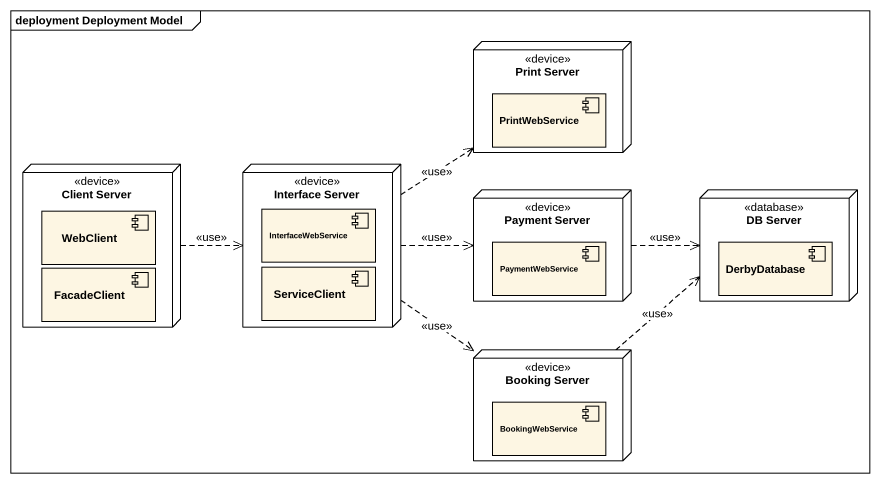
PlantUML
@startuml
mainframe deployment Deployment Model
node "Print Server" as Print_Server <<device>> {
  component PrintWebService
}
node "Client Server" as Client_Server <<device>> {
  component WebClient
  component FacadeClient
}
node "Interface Server" as Interface_Server <<device>> {
  component InterfaceWebService
  component ServiceClient
}
node "Payment Server" as Payment_Server <<device>> {
  component PaymentWebService
}
node "DB Server" as DB_Server <<database>> {
  component DerbyDatabase
}
node "Booking Server" as Booking_Server <<device>> {
  component BookingWebService
}
Client_Server .right.> Interface_Server : <<use>>
Interface_Server .up.> Print_Server : <<use>>
Interface_Server .right.> Payment_Server : <<use>>
Interface_Server ..> Booking_Server : <<use>>
Payment_Server .right.> DB_Server : <<use>>
Booking_Server .up.> DB_Server : <<use>>
@enduml
